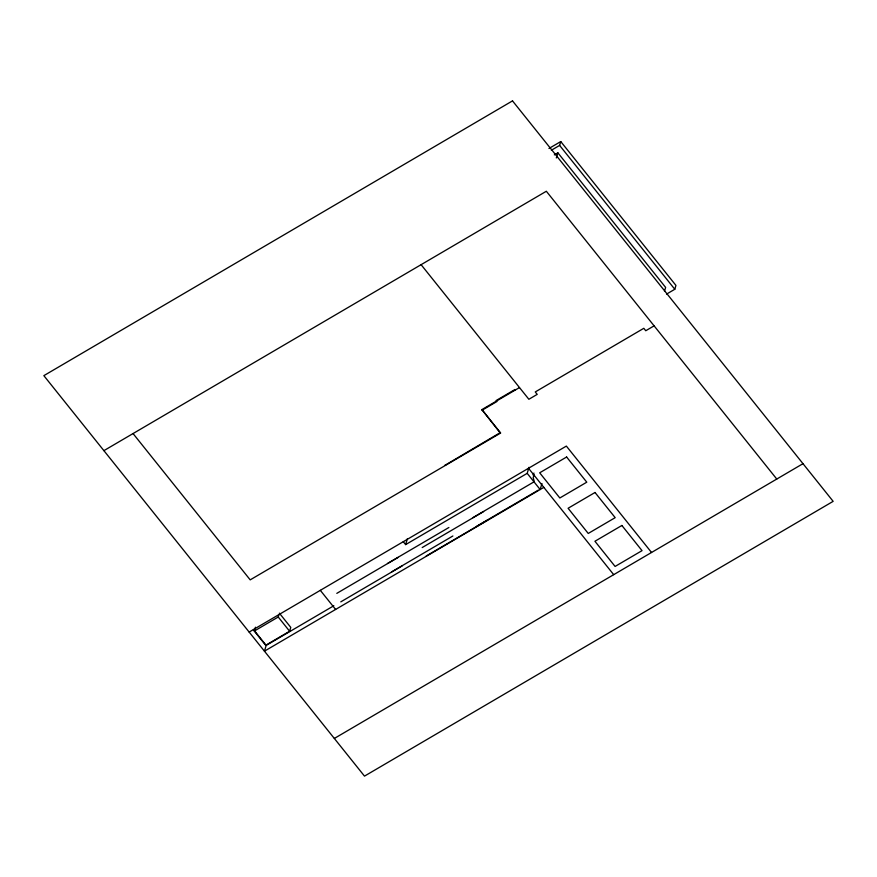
<?xml version="1.0" encoding="UTF-8"?>
<svg xmlns="http://www.w3.org/2000/svg" width="877" height="877" viewBox="0 0 877 877"><rect width="100%" height="100%" fill="white"/><g stroke="black" fill="none" stroke-linecap="round" stroke-linejoin="round"><path stroke-width="1.32" d="M533.073 475.049L533.95 473.054M279.379 613.176L290.78 627.406L289.618 631.254L265.687 645.286L254.286 631.056L255.437 627.208M333.841 605.744L266.18 645.406L264.448 651.173L543.817 487.382M254.286 631.056L278.228 617.013L278.996 614.459M403.277 541.701L405.623 544.617L407.421 538.621M445.505 465.084L445.308 464.832M551.348 150.252L559.614 145.407L560.765 141.559L675.948 285.42L674.797 289.267L666.564 294.091M556.325 157.937L557.871 152.817L665.632 287.415L664.481 291.263M500.405 433.161L482.153 409.921M500.307 432.591L445.22 465.161M405.623 544.617L527.198 473.339L529.006 467.331M541.964 483.523L540.155 489.53L527.198 473.339M534.049 474.753L533.194 477.625L534.29 481.681L472.889 517.671M548.958 148.487L560.765 141.559M554.319 154.889L557.871 152.817M103.903 450.646L546.338 191.252L776.77 479.05M519.491 387.568L481.922 409.592L500.668 433.008L250.197 579.861L133.052 433.556M482.054 410.239L496.93 401.513L496.141 400.537L514.931 389.531L515.325 390.013M654.099 325.849L645.757 330.739L643.806 328.305L535.266 391.942L537.217 394.376L528.864 399.276L421.103 264.679M249.145 632.065L566.356 446.086L651.534 552.477M387.491 563.494L448.892 527.494M336.801 593.367L398.202 557.366M422.21 547.544L483.611 511.554M391.471 571.99L452.872 535.99M340.791 601.863L402.192 565.862M476.88 526.167L538.281 490.166M426.189 556.04L487.59 520.05M334.334 738.456L802.992 463.681M559.614 145.407L674.797 289.267M528.524 468.274L613.703 574.665M320.313 590.342L335.617 609.449M278.228 617.013L289.618 631.254M253.431 629.489L266.18 645.406M512.508 100.877L43.85 375.652L364.492 776.123L833.15 501.348L512.508 100.877M566.619 457.005L539.684 472.802L559.833 497.983L586.779 482.186L566.619 457.005M595.023 492.49L568.088 508.276L588.248 533.457L615.183 517.66L595.023 492.49M621.881 525.476L594.935 541.262L615.095 566.443L642.03 550.646L621.881 525.476"/></g></svg>
